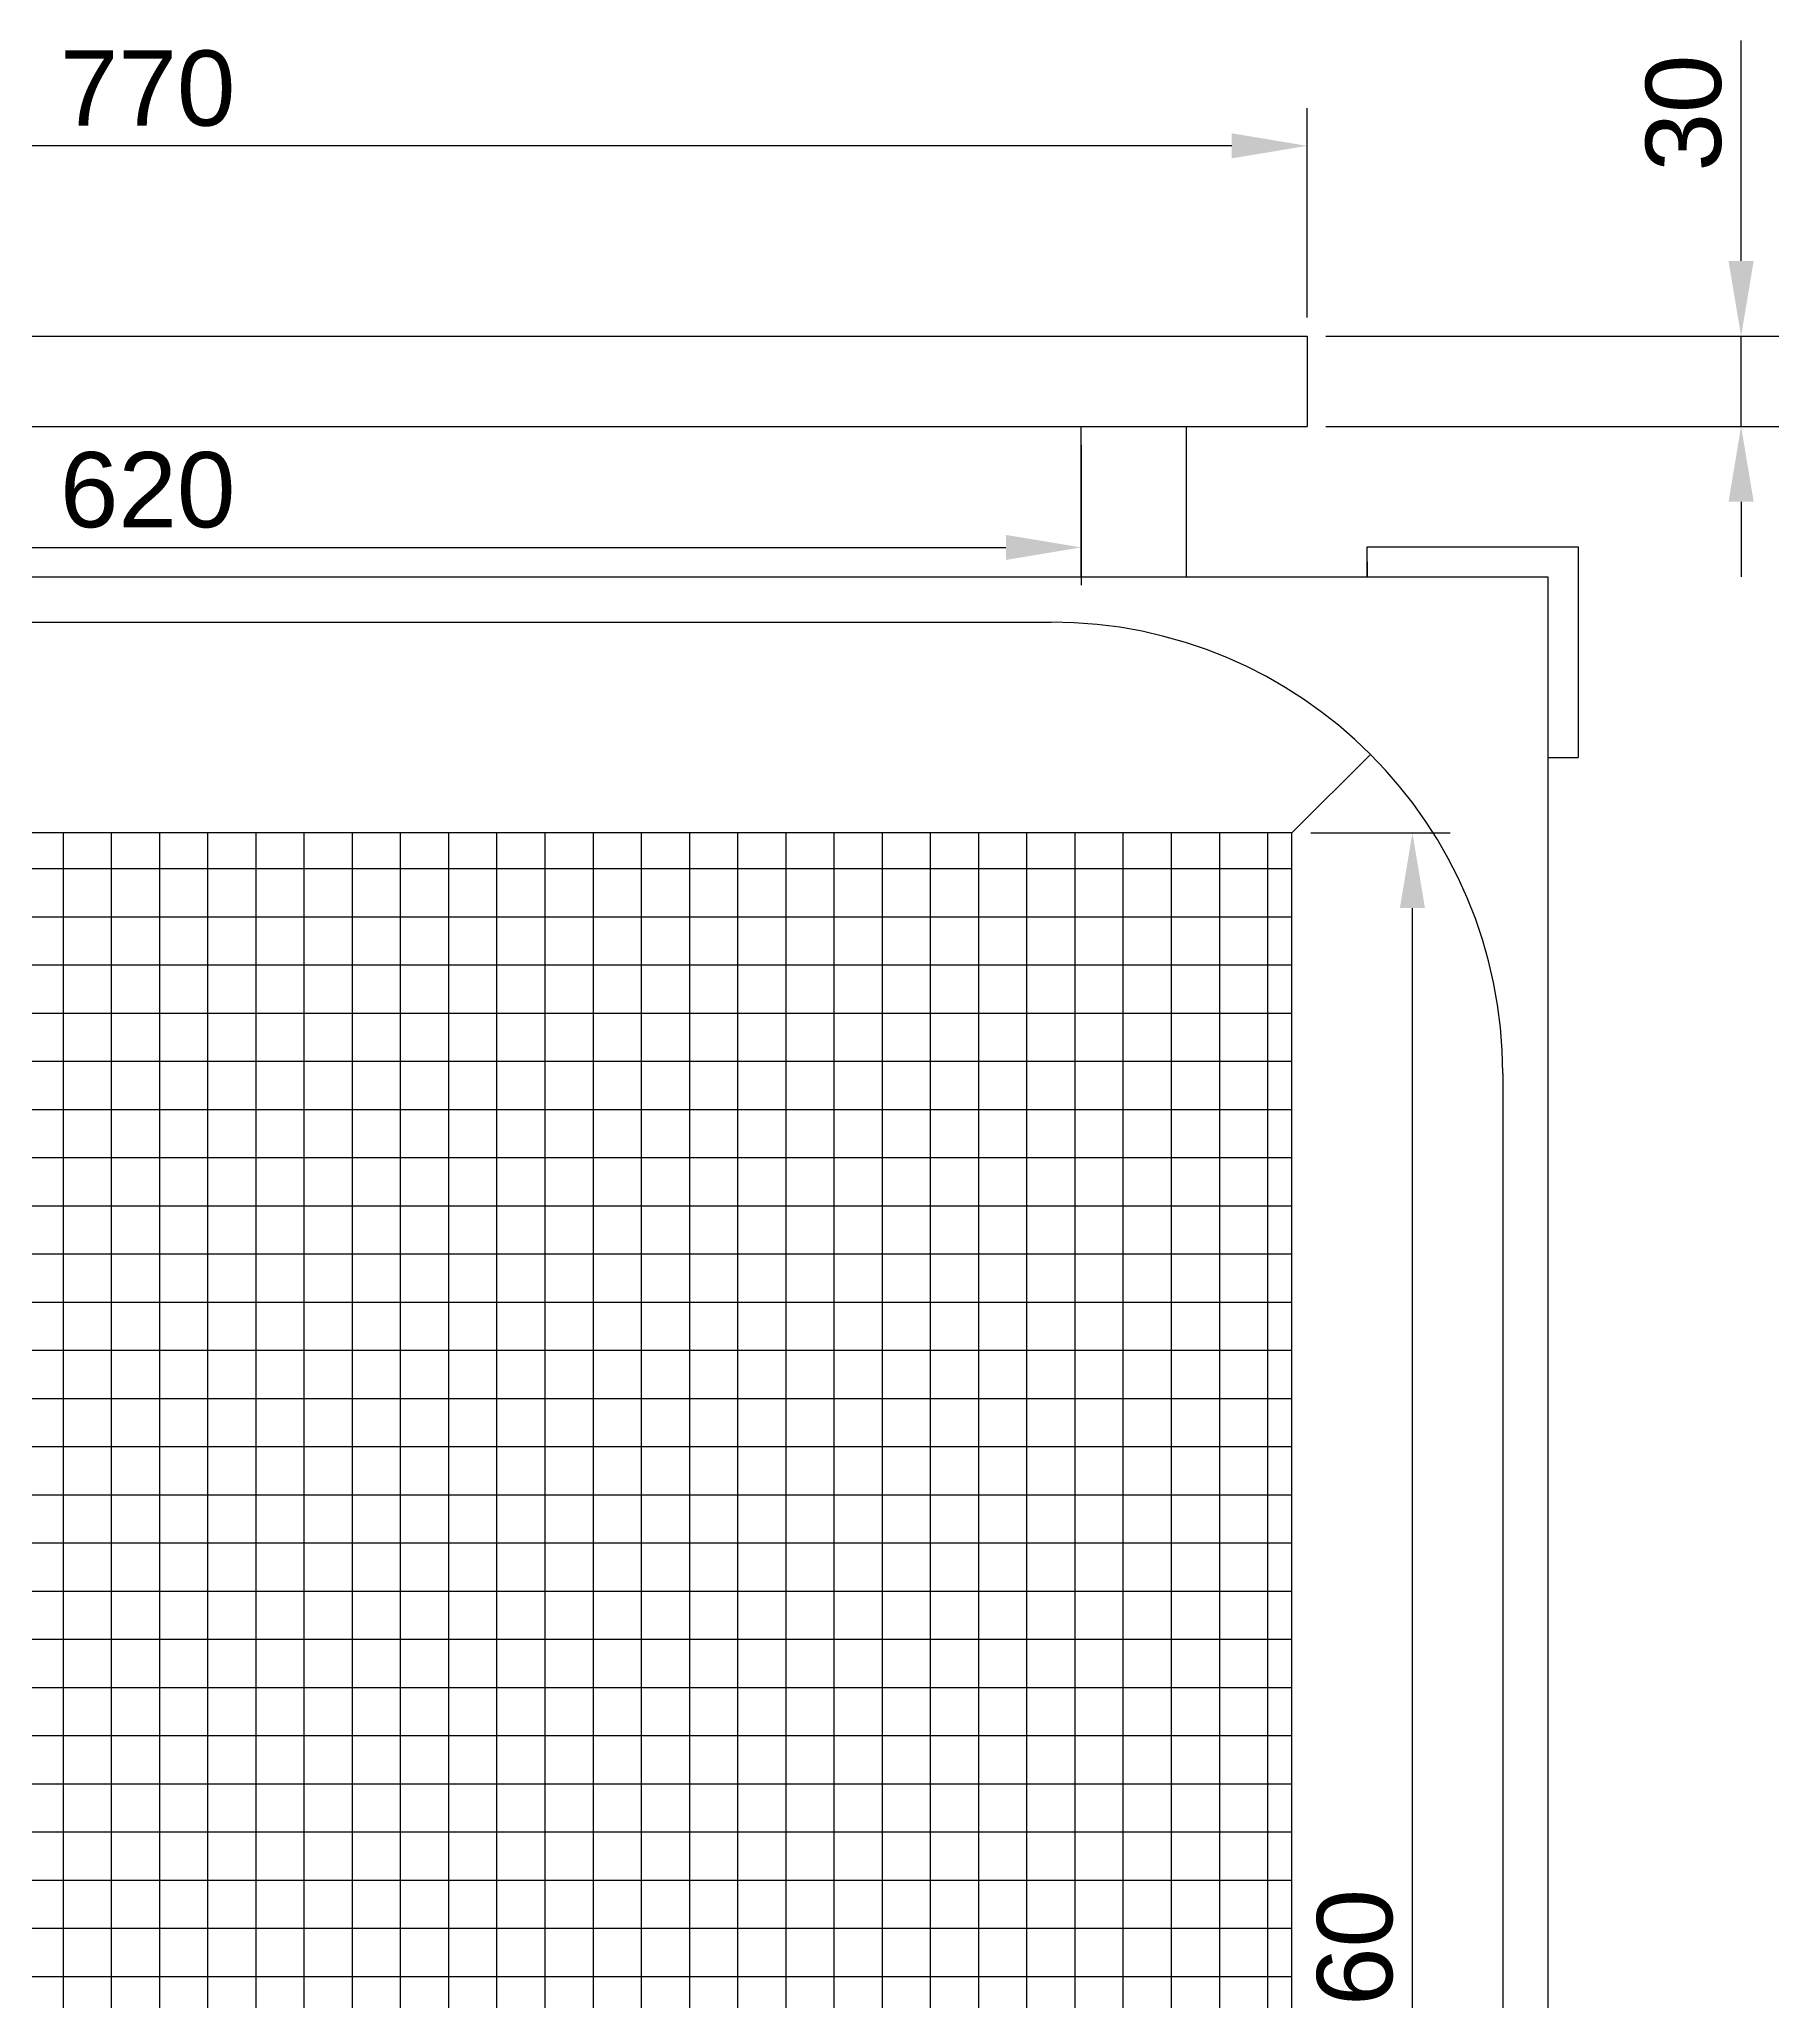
# Model space of a CAD drawing. Header units: millimetres. Extents: x 1887 to 5407, y 984 to 3911.
# Drawn here: x 4648 to 5226, y 1638 to 2289 of the extents above; entities that cross this region are included whole.
import ezdxf

# ---------------------------------------------------------------- set-up
doc = ezdxf.new("R2010")
doc.units = ezdxf.units.MM
doc.styles.get("Standard").update_dxf_attribs({"font": 'arial.ttf'})
doc.dimstyles.new('Anotativo', dxfattribs={"dimscale": 0, "dimtxt": 2.5, "dimasz": 2.5, "dimexe": 1.25, "dimexo": 0.625, "dimtad": 1, "dimtxsty": 'Standard', "dimcen": 2.5, "dimadec": 0, "dimazin": 0, "dimtfac": 1, "dimtmove": 0, "dimatfit": 3, "dimfxl": 1, "dimarcsym": 0})

# ---------------------------------------------------------------- blocks, each defined once
blk = doc.blocks.new('*D44')
at = {"color": 0, "lineweight": -2, "transparency": 16777216}
for p, q in [((5213.34, 2215.62), (5213.34, 2288.83)), ((5075.44, 2190.62), (5225.84, 2190.62)), ((5213.34, 2160.62), (5213.34, 2190.62)), ((5075.44, 2160.62), (5225.84, 2160.62)), ((5213.34, 2135.62), (5213.34, 2110.62))]:
    blk.add_line(p, q, dxfattribs=at)
at = {"color": 0, "transparency": 16777216}
for points in [[(5209.17, 2215.62), (5217.51, 2215.62), (5213.34, 2190.62)], [(5209.17, 2135.62), (5217.51, 2135.62), (5213.34, 2160.62)]]:
    blk.add_solid(points, dxfattribs=at)
at = {"layer": 'Defpoints', "color": 0, "transparency": 16777216}
for p in [(5069.19, 2190.62), (5213.34, 2190.62), (5069.19, 2160.62)]:
    blk.add_point(p, dxfattribs=at)
at = {"color": 0, "transparency": 16777216, "insert": (5194.32, 2264.73), "char_height": 25, "attachment_point": 5, "rotation": 90}
blk.add_mtext('30', dxfattribs=at)
blk = doc.blocks.new('*D45')
at = {"color": 0, "lineweight": -2, "transparency": 16777216}
for p, q in [((4299.19, 2196.87), (4299.19, 2266.35)), ((5069.19, 2196.87), (5069.19, 2266.35)), ((5044.19, 2253.85), (4324.19, 2253.85))]:
    blk.add_line(p, q, dxfattribs=at)
at = {"color": 0, "transparency": 16777216}
for points in [[(4324.19, 2258.01), (4324.19, 2249.68), (4299.19, 2253.85)], [(5044.19, 2258.01), (5044.19, 2249.68), (5069.19, 2253.85)]]:
    blk.add_solid(points, dxfattribs=at)
at = {"layer": 'Defpoints', "color": 0, "transparency": 16777216}
for p in [(4299.19, 2253.85), (4299.19, 2190.62), (5069.19, 2190.62)]:
    blk.add_point(p, dxfattribs=at)
at = {"color": 0, "transparency": 16777216, "insert": (4684.19, 2272.86), "char_height": 25, "attachment_point": 5}
blk.add_mtext('770', dxfattribs=at)
blk = doc.blocks.new('*D47')
at = {"color": 0, "lineweight": -2, "transparency": 16777216}
for p, q in [((4374.19, 2154.37), (4374.19, 2107.94)), ((4994.19, 2154.37), (4994.19, 2107.94)), ((4399.19, 2120.44), (4969.19, 2120.44))]:
    blk.add_line(p, q, dxfattribs=at)
at = {"color": 0, "transparency": 16777216}
for points in [[(4399.19, 2124.6), (4399.19, 2116.27), (4374.19, 2120.44)], [(4969.19, 2124.6), (4969.19, 2116.27), (4994.19, 2120.44)]]:
    blk.add_solid(points, dxfattribs=at)
at = {"layer": 'Defpoints', "color": 0, "transparency": 16777216}
for p in [(4374.19, 2160.62), (4994.19, 2160.62), (4994.19, 2120.44)]:
    blk.add_point(p, dxfattribs=at)
at = {"color": 0, "transparency": 16777216, "insert": (4684.19, 2139.45), "char_height": 25, "attachment_point": 5}
blk.add_mtext('620', dxfattribs=at)
blk = doc.blocks.new('*D49')
at = {"color": 0, "lineweight": -2, "transparency": 16777216}
for p, q in [((5070.44, 2025.62), (5116.69, 2025.62)), ((5104.19, 1290.62), (5104.19, 2000.62)), ((5070.44, 1265.62), (5116.69, 1265.62))]:
    blk.add_line(p, q, dxfattribs=at)
at = {"color": 0, "transparency": 16777216}
for points in [[(5100.02, 2000.62), (5108.35, 2000.62), (5104.19, 2025.62)], [(5100.02, 1290.62), (5108.35, 1290.62), (5104.19, 1265.62)]]:
    blk.add_solid(points, dxfattribs=at)
at = {"layer": 'Defpoints', "color": 0, "transparency": 16777216}
for p in [(5064.19, 2025.62), (5104.19, 2025.62), (5064.19, 1265.62)]:
    blk.add_point(p, dxfattribs=at)
at = {"color": 0, "transparency": 16777216, "insert": (5085.17, 1645.62), "char_height": 25, "attachment_point": 5, "rotation": 90}
blk.add_mtext('760', dxfattribs=at)

msp = doc.modelspace()

# ---------------------------------------------------------------- linework, layer by layer
at = {"color": 7}
for p, q in [((4299.19, 2190.624), (5069.19, 2190.624)), ((5069.19, 2190.624), (5069.19, 2160.624)), ((4299.19, 2160.624), (5069.19, 2160.624)), ((4994.19, 2110.624), (4994.19, 2160.624)), ((5029.19, 2110.624), (5029.19, 2160.624)), ((5089.19, 2110.624), (5089.19, 2120.624)), ((5089.19, 2120.624), (5159.19, 2120.624)), ((5159.19, 2120.624), (5159.19, 2050.624)), ((5089.19, 2115.624), (5089.19, 2110.624)), ((4219.19, 2110.624), (5149.19, 2110.624)), ((5149.19, 2110.624), (5149.19, 1180.624)), ((4384.19, 2095.624), (4984.19, 2095.624)), ((5064.19, 2025.624), (5090.256, 2051.69)), ((5149.19, 2050.624), (5154.19, 2050.624)), ((5149.19, 2050.624), (5159.19, 2050.624)), ((5064.19, 2025.624), (4304.19, 2025.624)), ((4656.19, 1265.624), (4656.19, 2025.624)), ((4672.19, 1265.624), (4672.19, 2025.624)), ((4688.19, 1265.624), (4688.19, 2025.624)), ((4704.19, 1265.624), (4704.19, 2025.624)), ((4720.19, 1265.624), (4720.19, 2025.624)), ((4736.19, 1265.624), (4736.19, 2025.624)), ((4752.19, 1265.624), (4752.19, 2025.624)), ((4768.19, 1265.624), (4768.19, 2025.624)), ((4784.19, 1265.624), (4784.19, 2025.624)), ((4800.19, 1265.624), (4800.19, 2025.624)), ((4816.19, 1265.624), (4816.19, 2025.624)), ((4832.19, 1265.624), (4832.19, 2025.624)), ((4848.19, 1265.624), (4848.19, 2025.624)), ((4864.19, 1265.624), (4864.19, 2025.624)), ((4880.19, 1265.624), (4880.19, 2025.624)), ((4896.19, 1265.624), (4896.19, 2025.624)), ((4912.19, 1265.624), (4912.19, 2025.624)), ((4928.19, 1265.624), (4928.19, 2025.624)), ((4944.19, 1265.624), (4944.19, 2025.624)), ((4960.19, 1265.624), (4960.19, 2025.624)), ((4976.19, 1265.624), (4976.19, 2025.624)), ((4992.19, 1265.624), (4992.19, 2025.624)), ((5008.19, 1265.624), (5008.19, 2025.624)), ((5024.19, 1265.624), (5024.19, 2025.624)), ((5040.19, 1265.624), (5040.19, 2025.624)), ((5056.19, 1265.624), (5056.19, 2025.624)), ((5064.19, 1265.624), (5064.19, 2025.624)), ((5064.19, 2013.624), (4304.19, 2013.624)), ((5064.19, 1997.624), (4304.19, 1997.624)), ((5064.19, 1981.624), (4304.19, 1981.624)), ((5064.19, 1965.624), (4304.19, 1965.624)), ((5064.19, 1949.624), (4304.19, 1949.624)), ((5134.19, 1945.624), (5134.19, 1345.624)), ((5064.19, 1933.624), (4304.19, 1933.624)), ((5064.19, 1917.624), (4304.19, 1917.624)), ((5064.19, 1901.624), (4304.19, 1901.624)), ((5064.19, 1885.624), (4304.19, 1885.624)), ((5064.19, 1869.624), (4304.19, 1869.624)), ((5064.19, 1853.624), (4304.19, 1853.624)), ((5064.19, 1837.624), (4304.19, 1837.624)), ((5064.19, 1821.624), (4304.19, 1821.624)), ((5064.19, 1805.624), (4304.19, 1805.624)), ((5064.19, 1789.624), (4304.19, 1789.624)), ((5064.19, 1773.624), (4304.19, 1773.624)), ((5064.19, 1757.624), (4304.19, 1757.624)), ((5064.19, 1741.624), (4304.19, 1741.624)), ((5064.19, 1725.624), (4304.19, 1725.624)), ((5064.19, 1709.624), (4304.19, 1709.624)), ((5064.19, 1693.624), (4304.19, 1693.624)), ((5064.19, 1677.624), (4304.19, 1677.624)), ((5064.19, 1661.624), (4304.19, 1661.624)), ((5064.19, 1645.624), (4304.19, 1645.624))]:
    msp.add_line(p, q, dxfattribs=at)
msp.add_arc((4984.19, 1945.624), 150, 0, 90, dxfattribs=at)

# ---------------------------------------------------------------- dimensions: what is measured, and where the dimension line sits
at = {"color": 1}
dim = msp.add_linear_dim(base=(4299.19, 2253.847), p1=(5069.19, 2190.624), p2=(4299.19, 2190.624), dimstyle='Anotativo', dxfattribs=at)
dim.commit()
dim.dimension.update_dxf_attribs({"geometry": '*D45', "text_midpoint": (4684.19, 2272.861)})
for base, p1, p2, picture, middle in [((5213.34, 2190.624), (5069.19, 2160.624), (5069.19, 2190.624), '*D44', (5194.317, 2264.729)), ((5104.186, 2025.624), (5064.19, 1265.624), (5064.19, 2025.624), '*D49', (5085.171, 1645.624))]:
    dim = msp.add_linear_dim(base=base, p1=p1, p2=p2, angle=90, dimstyle='Anotativo', dxfattribs=at)
    dim.commit()
    dim.dimension.update_dxf_attribs({"geometry": picture, "text_midpoint": middle})
dim = msp.add_linear_dim(base=(4994.19, 2120.436), p1=(4374.19, 2160.624), p2=(4994.19, 2160.624), dimstyle='Anotativo', dxfattribs=at)
dim.commit()
dim.dimension.update_dxf_attribs({"geometry": '*D47', "text_midpoint": (4684.19, 2120.436), "dimtype": 160})

doc.saveas('drawing.dxf')
